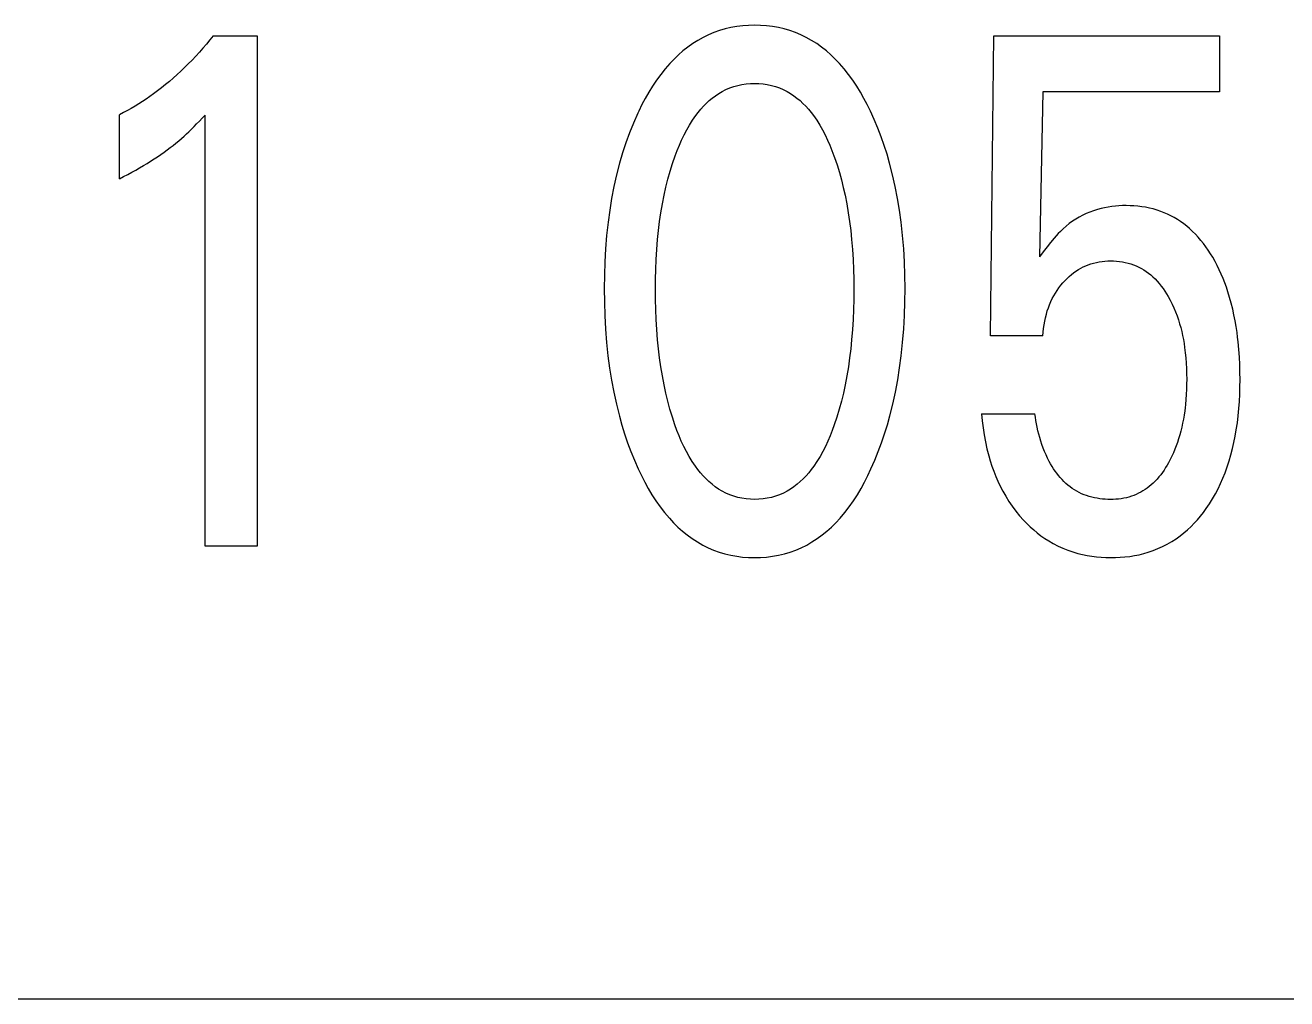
# Model space of a CAD drawing. Extents: x 0 to 420, y 0 to 297.
# Drawn here: x 182.835 to 187.014, y 180.968 to 184.194 of the extents above; entities that cross this region are included whole.
import ezdxf

# ---------------------------------------------------------------- set-up
doc = ezdxf.new("R2010")
doc.units = 0
doc.header["$LTSCALE"] = 23.1
doc.layers.add('10000_FRONT', color=7, linetype='CONTINUOUS')

msp = doc.modelspace()

# ---------------------------------------------------------------- linework, layer by layer
at = {"layer": '10000_FRONT', "color": 7, "linetype": 'CONTINUOUS'}
for p, q in [((185.2314, 184.1932), (185.2117, 184.1918)), ((185.2511, 184.1937), (185.2314, 184.1932)), ((185.2709, 184.1933), (185.2511, 184.1937)), ((185.2907, 184.1918), (185.2709, 184.1933)), ((183.4574, 184.1588), (183.4463, 184.1449)), ((183.4574, 184.1588), (183.6039, 184.1588)), ((183.6039, 184.1588), (183.6039, 182.4684)), ((185.0803, 184.1534), (185.0629, 184.1436)), ((185.0982, 184.1621), (185.0803, 184.1534)), ((185.1163, 184.1696), (185.0982, 184.1621)), ((185.1348, 184.1761), (185.1163, 184.1696)), ((185.1536, 184.1815), (185.1348, 184.1761)), ((185.1728, 184.186), (185.1536, 184.1815)), ((185.1922, 184.1894), (185.1728, 184.186)), ((185.2117, 184.1918), (185.1922, 184.1894)), ((185.3103, 184.1894), (185.2907, 184.1918)), ((185.3297, 184.186), (185.3103, 184.1894)), ((185.3489, 184.1816), (185.3297, 184.186)), ((185.3678, 184.1761), (185.3489, 184.1816)), ((185.3863, 184.1697), (185.3678, 184.1761)), ((185.4045, 184.1621), (185.3863, 184.1697)), ((185.4224, 184.1534), (185.4045, 184.1621)), ((185.4398, 184.1436), (185.4224, 184.1534)), ((186.0322, 183.1648), (186.0432, 184.1588)), ((186.0432, 184.1588), (186.7913, 184.1588)), ((186.7913, 184.1588), (186.7913, 183.9732)), ((183.4236, 184.1177), (183.4119, 184.1044)), ((183.4351, 184.1312), (183.4236, 184.1177)), ((183.4463, 184.1449), (183.4351, 184.1312)), ((185.0297, 184.1213), (185.0139, 184.1088)), ((185.046, 184.1329), (185.0297, 184.1213)), ((185.0629, 184.1436), (185.046, 184.1329)), ((185.4567, 184.1329), (185.4398, 184.1436)), ((185.4731, 184.1213), (185.4567, 184.1329)), ((185.4888, 184.1089), (185.4731, 184.1213)), ((185.504, 184.0957), (185.4888, 184.1089)), ((183.3877, 184.0784), (183.3753, 184.0657)), ((183.3999, 184.0913), (183.3877, 184.0784)), ((183.4119, 184.1044), (183.3999, 184.0913)), ((184.9703, 184.0674), (184.9547, 184.0495)), ((184.9842, 184.0818), (184.9703, 184.0674)), ((184.9988, 184.0957), (184.9842, 184.0818)), ((185.0139, 184.1088), (184.9988, 184.0957)), ((185.5185, 184.0818), (185.504, 184.0957)), ((185.5324, 184.0674), (185.5185, 184.0818)), ((185.5479, 184.0495), (185.5324, 184.0674)), ((183.3381, 184.03), (183.3255, 184.0187)), ((183.3505, 184.0415), (183.3381, 184.03)), ((183.3627, 184.0532), (183.3505, 184.0415)), ((183.3753, 184.0657), (183.3627, 184.0532)), ((184.94, 184.031), (184.9261, 184.0119)), ((184.9547, 184.0495), (184.94, 184.031)), ((185.5626, 184.031), (185.5479, 184.0495)), ((185.5764, 184.0119), (185.5626, 184.031)), ((183.2865, 183.9864), (183.2731, 183.9761)), ((183.2997, 183.9969), (183.2865, 183.9864)), ((183.3127, 184.0077), (183.2997, 183.9969)), ((183.3255, 184.0187), (183.3127, 184.0077)), ((184.913, 183.9923), (184.9006, 183.9721)), ((184.9261, 184.0119), (184.913, 183.9923)), ((185.1562, 183.9805), (185.169, 183.9859)), ((185.169, 183.9859), (185.1822, 183.9905)), ((185.1822, 183.9905), (185.1956, 183.9942)), ((185.1956, 183.9942), (185.2093, 183.9972)), ((185.2093, 183.9972), (185.2231, 183.9993)), ((185.2231, 183.9993), (185.2371, 184.0005)), ((185.2371, 184.0005), (185.2511, 184.001)), ((185.2511, 184.001), (185.2652, 184.0005)), ((185.2652, 184.0005), (185.2791, 183.9993)), ((185.2791, 183.9993), (185.293, 183.9972)), ((185.293, 183.9972), (185.3067, 183.9942)), ((185.3067, 183.9942), (185.3201, 183.9905)), ((185.3201, 183.9905), (185.3333, 183.9859)), ((185.3333, 183.9859), (185.3461, 183.9805)), ((185.5895, 183.9923), (185.5764, 184.0119)), ((185.6018, 183.9721), (185.5895, 183.9923)), ((183.2357, 183.9493), (183.2236, 183.9412)), ((183.2477, 183.9575), (183.2357, 183.9493)), ((183.2596, 183.966), (183.2477, 183.9575)), ((183.2731, 183.9761), (183.2596, 183.966)), ((184.889, 183.9515), (184.8779, 183.9306)), ((184.9006, 183.9721), (184.889, 183.9515)), ((185.091, 183.9347), (185.1007, 183.9438)), ((185.1007, 183.9438), (185.1109, 183.9523)), ((185.1109, 183.9523), (185.1214, 183.9603)), ((185.1214, 183.9603), (185.1324, 183.9676)), ((185.1324, 183.9676), (185.1438, 183.9743)), ((185.1438, 183.9743), (185.1562, 183.9805)), ((185.3461, 183.9805), (185.3585, 183.9743)), ((185.3585, 183.9743), (185.3699, 183.9676)), ((185.3699, 183.9676), (185.3809, 183.9603)), ((185.3809, 183.9603), (185.3914, 183.9523)), ((185.3914, 183.9523), (185.4016, 183.9438)), ((185.4016, 183.9438), (185.4113, 183.9347)), ((185.6134, 183.9515), (185.6018, 183.9721)), ((185.6244, 183.9306), (185.6134, 183.9515)), ((186.2053, 183.9732), (186.1952, 183.4263)), ((186.7913, 183.9732), (186.2053, 183.9732)), ((183.1608, 183.9041), (183.1479, 183.8973)), ((183.1736, 183.9111), (183.1608, 183.9041)), ((183.1863, 183.9183), (183.1736, 183.9111)), ((183.1989, 183.9257), (183.1863, 183.9183)), ((183.2113, 183.9334), (183.1989, 183.9257)), ((183.2236, 183.9412), (183.2113, 183.9334)), ((184.8639, 183.9019), (184.8497, 183.8697)), ((184.8675, 183.9094), (184.8639, 183.9019)), ((184.8779, 183.9306), (184.8675, 183.9094)), ((185.0562, 183.8944), (185.0643, 183.905)), ((185.0643, 183.905), (185.0728, 183.9153)), ((185.0728, 183.9153), (185.0817, 183.9252)), ((185.0817, 183.9252), (185.091, 183.9347)), ((185.4113, 183.9347), (185.4206, 183.9252)), ((185.4206, 183.9252), (185.4295, 183.9153)), ((185.4295, 183.9153), (185.438, 183.905)), ((185.438, 183.905), (185.4461, 183.8944)), ((185.6348, 183.9094), (185.6244, 183.9306)), ((185.6475, 183.8814), (185.6348, 183.9094)), ((183.1479, 183.6853), (183.1479, 183.8973)), ((183.3945, 183.858), (183.403, 183.8667)), ((183.403, 183.8667), (183.4124, 183.8764)), ((183.4124, 183.8764), (183.4216, 183.8862)), ((183.4216, 183.8862), (183.4308, 183.8961)), ((183.4308, 182.4684), (183.4308, 183.8961)), ((184.8497, 183.8697), (184.8366, 183.8371)), ((185.0261, 183.8468), (185.0354, 183.8631)), ((185.0354, 183.8631), (185.0454, 183.879)), ((185.0454, 183.879), (185.0562, 183.8944)), ((185.4461, 183.8944), (185.4569, 183.879)), ((185.4569, 183.879), (185.4669, 183.8631)), ((185.4669, 183.8631), (185.4762, 183.8468)), ((185.6594, 183.8531), (185.6475, 183.8814)), ((183.3437, 183.8111), (183.353, 183.819)), ((183.353, 183.819), (183.3611, 183.8262)), ((183.3611, 183.8262), (183.3692, 183.8335)), ((183.3692, 183.8335), (183.3771, 183.841)), ((183.3771, 183.841), (183.3858, 183.8494)), ((183.3858, 183.8494), (183.3945, 183.858)), ((184.8366, 183.8371), (184.8246, 183.8041)), ((185.0094, 183.8133), (185.0175, 183.8302)), ((185.0175, 183.8302), (185.0261, 183.8468)), ((185.4762, 183.8468), (185.4848, 183.8302)), ((185.4848, 183.8302), (185.4929, 183.8133)), ((185.6704, 183.8245), (185.6594, 183.8531)), ((185.6805, 183.7956), (185.6704, 183.8245)), ((183.2956, 183.7736), (183.3054, 183.7808)), ((183.3054, 183.7808), (183.3152, 183.7882)), ((183.3152, 183.7882), (183.3248, 183.7957)), ((183.3248, 183.7957), (183.3343, 183.8033)), ((183.3343, 183.8033), (183.3437, 183.8111)), ((184.8246, 183.8041), (184.8137, 183.7707)), ((184.9883, 183.7612), (184.9949, 183.7787)), ((184.9949, 183.7787), (185.0019, 183.7961)), ((185.0019, 183.7961), (185.0094, 183.8133)), ((185.4929, 183.8133), (185.5004, 183.7961)), ((185.5004, 183.7961), (185.5074, 183.7787)), ((185.5074, 183.7787), (185.5139, 183.7612)), ((185.6898, 183.7664), (185.6805, 183.7956)), ((183.2272, 183.7291), (183.2389, 183.7361)), ((183.2389, 183.7361), (183.2504, 183.7433)), ((183.2504, 183.7433), (183.2619, 183.7506)), ((183.2619, 183.7506), (183.2732, 183.7581)), ((183.2732, 183.7581), (183.2845, 183.7658)), ((183.2845, 183.7658), (183.2956, 183.7736)), ((184.8039, 183.737), (184.7939, 183.6983)), ((184.8137, 183.7707), (184.8039, 183.737)), ((184.9715, 183.7098), (184.9795, 183.7356)), ((184.9795, 183.7356), (184.9883, 183.7612)), ((185.5139, 183.7612), (185.516, 183.7554)), ((185.516, 183.7554), (185.5243, 183.7309)), ((185.6984, 183.737), (185.6898, 183.7664)), ((185.7084, 183.6983), (185.6984, 183.737)), ((183.1479, 183.6853), (183.1612, 183.6923)), ((183.1612, 183.6923), (183.1746, 183.6993)), ((183.1746, 183.6993), (183.1879, 183.7066)), ((183.1879, 183.7066), (183.2011, 183.7139)), ((183.2011, 183.7139), (183.2142, 183.7214)), ((183.2142, 183.7214), (183.2272, 183.7291)), ((184.7939, 183.6983), (184.7851, 183.6593)), ((184.9642, 183.6838), (184.9715, 183.7098)), ((185.5243, 183.7309), (185.5318, 183.7062)), ((185.5318, 183.7062), (185.5387, 183.6814)), ((185.7172, 183.6593), (185.7084, 183.6983)), ((184.7851, 183.6593), (184.7776, 183.62)), ((184.9517, 183.6312), (184.9576, 183.6576)), ((184.9576, 183.6576), (184.9642, 183.6838)), ((185.5387, 183.6814), (185.5449, 183.6564)), ((185.5449, 183.6564), (185.5506, 183.6312)), ((185.7247, 183.62), (185.7172, 183.6593)), ((184.7776, 183.62), (184.7711, 183.5806)), ((184.9459, 183.602), (184.9517, 183.6312)), ((185.5506, 183.6312), (185.5564, 183.602)), ((185.7312, 183.5806), (185.7247, 183.62)), ((184.7711, 183.5806), (184.7657, 183.541)), ((184.9365, 183.5431), (184.9409, 183.5726)), ((184.9409, 183.5726), (184.9459, 183.602)), ((185.5564, 183.602), (185.5614, 183.5726)), ((185.5614, 183.5726), (185.5658, 183.5431)), ((185.7365, 183.541), (185.7312, 183.5806)), ((186.3497, 183.5698), (186.3379, 183.5642)), ((186.3617, 183.5748), (186.3497, 183.5698)), ((186.3739, 183.5793), (186.3617, 183.5748)), ((186.3864, 183.5832), (186.3739, 183.5793)), ((186.399, 183.5866), (186.3864, 183.5832)), ((186.4106, 183.5892), (186.399, 183.5866)), ((186.4223, 183.5914), (186.4106, 183.5892)), ((186.4341, 183.5932), (186.4223, 183.5914)), ((186.446, 183.5945), (186.4341, 183.5932)), ((186.4579, 183.5954), (186.446, 183.5945)), ((186.4698, 183.596), (186.4579, 183.5954)), ((186.4818, 183.5961), (186.4698, 183.596)), ((186.4948, 183.5959), (186.4818, 183.5961)), ((186.5077, 183.5952), (186.4948, 183.5959)), ((186.5206, 183.5941), (186.5077, 183.5952)), ((186.5335, 183.5926), (186.5206, 183.5941)), ((186.5463, 183.5905), (186.5335, 183.5926)), ((186.559, 183.5879), (186.5463, 183.5905)), ((186.5716, 183.5849), (186.559, 183.5879)), ((186.584, 183.5813), (186.5716, 183.5849)), ((186.5962, 183.5771), (186.584, 183.5813)), ((186.6078, 183.5726), (186.5962, 183.5771)), ((186.6192, 183.5676), (186.6078, 183.5726)), ((186.6303, 183.5621), (186.6192, 183.5676)), ((184.7657, 183.541), (184.761, 183.4972)), ((184.9328, 183.5135), (184.9365, 183.5431)), ((185.5658, 183.5431), (185.5695, 183.5135)), ((185.7413, 183.4972), (185.7365, 183.541)), ((186.2832, 183.5283), (186.2734, 183.5196)), ((186.2935, 183.5364), (186.2832, 183.5283)), ((186.3041, 183.5442), (186.2935, 183.5364)), ((186.3151, 183.5514), (186.3041, 183.5442)), ((186.3263, 183.5581), (186.3151, 183.5514)), ((186.3379, 183.5642), (186.3263, 183.5581)), ((186.6413, 183.5562), (186.6303, 183.5621)), ((186.6519, 183.5498), (186.6413, 183.5562)), ((186.6623, 183.543), (186.6519, 183.5498)), ((186.6725, 183.5357), (186.6623, 183.543)), ((186.6823, 183.5281), (186.6725, 183.5357)), ((186.6918, 183.5201), (186.6823, 183.5281)), ((184.761, 183.4972), (184.7574, 183.4534)), ((184.927, 183.4509), (184.9297, 183.4838)), ((184.9297, 183.4838), (184.9328, 183.5135)), ((185.5695, 183.5135), (185.5725, 183.4838)), ((185.5725, 183.4838), (185.5753, 183.4509)), ((185.7449, 183.4534), (185.7413, 183.4972)), ((186.2428, 183.4878), (186.2312, 183.4739)), ((186.2496, 183.4956), (186.2428, 183.4878)), ((186.2566, 183.5032), (186.2496, 183.4956)), ((186.2639, 183.5106), (186.2566, 183.5032)), ((186.2734, 183.5196), (186.2639, 183.5106)), ((186.7018, 183.5109), (186.6918, 183.5201)), ((186.7115, 183.5013), (186.7018, 183.5109)), ((186.7207, 183.4913), (186.7115, 183.5013)), ((186.7296, 183.481), (186.7207, 183.4913)), ((184.7574, 183.4534), (184.755, 183.4094)), ((184.925, 183.418), (184.927, 183.4509)), ((185.5753, 183.4509), (185.5773, 183.418)), ((185.7473, 183.4094), (185.7449, 183.4534)), ((186.2074, 183.4431), (186.1952, 183.4263)), ((186.2199, 183.4597), (186.2074, 183.4431)), ((186.2312, 183.4739), (186.2199, 183.4597)), ((186.738, 183.4703), (186.7296, 183.481)), ((186.7462, 183.4594), (186.738, 183.4703)), ((186.7539, 183.4481), (186.7462, 183.4594)), ((186.7613, 183.4367), (186.7539, 183.4481)), ((184.755, 183.4094), (184.7535, 183.3654)), ((184.9235, 183.385), (184.925, 183.418)), ((185.5773, 183.418), (185.5788, 183.385)), ((185.7488, 183.3654), (185.7473, 183.4094)), ((186.3479, 183.3967), (186.3564, 183.4001)), ((186.3564, 183.4001), (186.3651, 183.4032)), ((186.3651, 183.4032), (186.3738, 183.4058)), ((186.3738, 183.4058), (186.3831, 183.408)), ((186.3831, 183.408), (186.3925, 183.4099)), ((186.3925, 183.4099), (186.4019, 183.4112)), ((186.4019, 183.4112), (186.4114, 183.4122)), ((186.4114, 183.4122), (186.4209, 183.4128)), ((186.4209, 183.4128), (186.4305, 183.413)), ((186.4305, 183.413), (186.4402, 183.4128)), ((186.4402, 183.4128), (186.4499, 183.4122)), ((186.4499, 183.4122), (186.4596, 183.4113)), ((186.4596, 183.4113), (186.4692, 183.4099)), ((186.4692, 183.4099), (186.4787, 183.4081)), ((186.4787, 183.4081), (186.4882, 183.4058)), ((186.4882, 183.4058), (186.4975, 183.4031)), ((186.4975, 183.4031), (186.5066, 183.3999)), ((186.5066, 183.3999), (186.5153, 183.3963)), ((186.7684, 183.425), (186.7613, 183.4367)), ((186.7761, 183.4114), (186.7684, 183.425)), ((186.7834, 183.3976), (186.7761, 183.4114)), ((184.7535, 183.3654), (184.753, 183.3214)), ((184.9227, 183.352), (184.9235, 183.385)), ((185.5788, 183.385), (185.5796, 183.352)), ((185.7493, 183.3214), (185.7488, 183.3654)), ((186.2861, 183.3547), (186.2931, 183.3612)), ((186.2931, 183.3612), (186.3003, 183.3675)), ((186.3003, 183.3675), (186.3078, 183.3734)), ((186.3078, 183.3734), (186.3155, 183.3789)), ((186.3155, 183.3789), (186.3235, 183.3841)), ((186.3235, 183.3841), (186.3314, 183.3887)), ((186.3314, 183.3887), (186.3396, 183.3929)), ((186.3396, 183.3929), (186.3479, 183.3967)), ((186.5153, 183.3963), (186.5238, 183.3924)), ((186.5238, 183.3924), (186.5321, 183.388)), ((186.5321, 183.388), (186.5402, 183.3832)), ((186.5402, 183.3832), (186.5481, 183.3781)), ((186.5481, 183.3781), (186.5557, 183.3725)), ((186.5557, 183.3725), (186.563, 183.3667)), ((186.563, 183.3667), (186.5701, 183.3605)), ((186.5701, 183.3605), (186.5776, 183.3533)), ((186.7903, 183.3835), (186.7834, 183.3976)), ((186.7967, 183.3693), (186.7903, 183.3835)), ((186.8028, 183.3549), (186.7967, 183.3693)), ((184.753, 183.3214), (184.7535, 183.2767)), ((184.9224, 183.319), (184.9227, 183.352)), ((184.9227, 183.2855), (184.9224, 183.319)), ((185.5796, 183.352), (185.5799, 183.319)), ((185.5799, 183.319), (185.5796, 183.2855)), ((185.7488, 183.2768), (185.7493, 183.3214)), ((186.2476, 183.3066), (186.2532, 183.3154)), ((186.2532, 183.3154), (186.2593, 183.3239)), ((186.2593, 183.3239), (186.2657, 183.3322)), ((186.2657, 183.3322), (186.2724, 183.3402)), ((186.2724, 183.3402), (186.2794, 183.3479)), ((186.2794, 183.3479), (186.2861, 183.3547)), ((186.5776, 183.3533), (186.5848, 183.3458)), ((186.5848, 183.3458), (186.5916, 183.3379)), ((186.5916, 183.3379), (186.598, 183.3297)), ((186.598, 183.3297), (186.6042, 183.3213)), ((186.6042, 183.3213), (186.6101, 183.3127)), ((186.8085, 183.3404), (186.8028, 183.3549)), ((186.8138, 183.3257), (186.8085, 183.3404)), ((186.8188, 183.3109), (186.8138, 183.3257)), ((184.7535, 183.2767), (184.7549, 183.2319)), ((184.9235, 183.2521), (184.9227, 183.2855)), ((185.5796, 183.2855), (185.5788, 183.2521)), ((185.7474, 183.2322), (185.7488, 183.2768)), ((186.2281, 183.2679), (186.2324, 183.278)), ((186.2324, 183.278), (186.2372, 183.2879)), ((186.2372, 183.2879), (186.2423, 183.2976)), ((186.2423, 183.2976), (186.2476, 183.3066)), ((186.6101, 183.3127), (186.6157, 183.3039)), ((186.6157, 183.3039), (186.621, 183.2949)), ((186.621, 183.2949), (186.6278, 183.2825)), ((186.6278, 183.2825), (186.6341, 183.2699)), ((186.8246, 183.2919), (186.8188, 183.3109)), ((186.8298, 183.2728), (186.8246, 183.2919)), ((184.7549, 183.2319), (184.7573, 183.1873)), ((184.9249, 183.2186), (184.9235, 183.2521)), ((185.5788, 183.2521), (185.5774, 183.2186)), ((185.745, 183.1876), (185.7474, 183.2322)), ((186.2145, 183.2248), (186.2176, 183.2366)), ((186.2176, 183.2366), (186.2207, 183.2471)), ((186.2207, 183.2471), (186.2242, 183.2576)), ((186.2242, 183.2576), (186.2281, 183.2679)), ((186.6341, 183.2699), (186.64, 183.257)), ((186.64, 183.257), (186.6455, 183.244)), ((186.6455, 183.244), (186.6505, 183.2308)), ((186.8346, 183.2535), (186.8298, 183.2728)), ((186.8389, 183.2342), (186.8346, 183.2535)), ((186.8427, 183.2147), (186.8389, 183.2342)), ((184.9269, 183.1852), (184.9249, 183.2186)), ((185.5774, 183.2186), (185.5753, 183.1852)), ((186.2078, 183.1889), (186.2097, 183.2009)), ((186.2097, 183.2009), (186.2119, 183.2129)), ((186.2119, 183.2129), (186.2145, 183.2248)), ((186.6505, 183.2308), (186.6551, 183.2174)), ((186.6551, 183.2174), (186.659, 183.2047)), ((186.659, 183.2047), (186.6626, 183.1918)), ((186.6626, 183.1918), (186.6658, 183.1788)), ((186.846, 183.1951), (186.8427, 183.2147)), ((186.849, 183.1755), (186.846, 183.1951)), ((184.7573, 183.1873), (184.7609, 183.1427)), ((184.9296, 183.1518), (184.9269, 183.1852)), ((184.9327, 183.1217), (184.9296, 183.1518)), ((185.5726, 183.1518), (185.5696, 183.1217)), ((185.5753, 183.1852), (185.5726, 183.1518)), ((185.7414, 183.1431), (185.745, 183.1876)), ((186.2053, 183.1648), (186.0322, 183.1648)), ((186.2053, 183.1648), (186.2064, 183.1768)), ((186.2064, 183.1768), (186.2078, 183.1889)), ((186.6658, 183.1788), (186.6687, 183.1658)), ((186.6687, 183.1658), (186.6713, 183.1527)), ((186.6713, 183.1527), (186.6735, 183.1395)), ((186.851, 183.16), (186.849, 183.1755)), ((186.8528, 183.1444), (186.851, 183.16)), ((184.7609, 183.1427), (184.7655, 183.0981)), ((184.9363, 183.0916), (184.9327, 183.1217)), ((185.5696, 183.1217), (185.5659, 183.0916)), ((185.7367, 183.0987), (185.7414, 183.1431)), ((186.6735, 183.1395), (186.6755, 183.1263)), ((186.6755, 183.1263), (186.6777, 183.1089)), ((186.6777, 183.1089), (186.6794, 183.0914)), ((186.8551, 183.1194), (186.8528, 183.1444)), ((186.8569, 183.0943), (186.8551, 183.1194)), ((184.7655, 183.0981), (184.7708, 183.0579)), ((184.9406, 183.0616), (184.9363, 183.0916)), ((185.5659, 183.0916), (185.5617, 183.0616)), ((185.7315, 183.0584), (185.7367, 183.0987)), ((186.6794, 183.0914), (186.6807, 183.074)), ((186.6807, 183.074), (186.6816, 183.0565)), ((186.8581, 183.0693), (186.8569, 183.0943)), ((186.8588, 183.0441), (186.8581, 183.0693)), ((184.7708, 183.0579), (184.7772, 183.0178)), ((184.9456, 183.0318), (184.9406, 183.0616)), ((184.9513, 183.002), (184.9456, 183.0318)), ((185.5567, 183.0318), (185.551, 183.002)), ((185.5617, 183.0616), (185.5567, 183.0318)), ((185.7251, 183.0184), (185.7315, 183.0584)), ((186.6816, 183.0565), (186.6821, 183.039)), ((186.6821, 183.039), (186.6823, 183.0214)), ((186.859, 183.019), (186.8588, 183.0441)), ((184.7772, 183.0178), (184.7846, 182.9779)), ((184.9571, 182.9752), (184.9513, 183.002)), ((185.551, 183.002), (185.5451, 182.9752)), ((185.7177, 182.9785), (185.7251, 183.0184)), ((186.6817, 182.9875), (186.6809, 182.9706)), ((186.6822, 183.0045), (186.6817, 182.9875)), ((186.6823, 183.0214), (186.6822, 183.0045)), ((186.8581, 182.9713), (186.8588, 182.9952)), ((186.8588, 182.9952), (186.859, 183.019)), ((184.7846, 182.9779), (184.7932, 182.9383)), ((184.9636, 182.9485), (184.9571, 182.9752)), ((184.9708, 182.922), (184.9636, 182.9485)), ((185.5386, 182.9485), (185.5315, 182.922)), ((185.5451, 182.9752), (185.5386, 182.9485)), ((185.709, 182.9388), (185.7177, 182.9785)), ((186.6797, 182.9536), (186.6781, 182.9367)), ((186.6809, 182.9706), (186.6797, 182.9536)), ((186.8552, 182.9237), (186.8569, 182.9475)), ((186.8569, 182.9475), (186.8581, 182.9713)), ((184.7932, 182.9383), (184.8031, 182.8989)), ((184.8031, 182.8989), (184.8115, 182.8691)), ((184.9787, 182.8957), (184.9708, 182.922)), ((185.5315, 182.922), (185.5235, 182.8957)), ((185.6908, 182.8695), (185.6992, 182.8995)), ((185.6992, 182.8995), (185.709, 182.9388)), ((186.0029, 182.9058), (186.0051, 182.8826)), ((186.0029, 182.9058), (186.1796, 182.9058)), ((186.181, 182.8951), (186.1796, 182.9058)), ((186.6737, 182.9023), (186.6714, 182.889)), ((186.6756, 182.9157), (186.6737, 182.9023)), ((186.677, 182.9262), (186.6756, 182.9157)), ((186.6781, 182.9367), (186.677, 182.9262)), ((186.8501, 182.8763), (186.8529, 182.9)), ((186.8529, 182.9), (186.8552, 182.9237)), ((184.8115, 182.8691), (184.8206, 182.8395)), ((184.9874, 182.8696), (184.9787, 182.8957)), ((184.994, 182.8516), (184.9874, 182.8696)), ((185.5149, 182.8696), (185.5083, 182.8516)), ((185.5235, 182.8957), (185.5149, 182.8696)), ((185.6816, 182.8398), (185.6908, 182.8695)), ((186.0051, 182.8826), (186.0079, 182.8595)), ((186.0079, 182.8595), (186.0115, 182.8363)), ((186.1826, 182.8842), (186.181, 182.8951)), ((186.1846, 182.8731), (186.1826, 182.8842)), ((186.1868, 182.8618), (186.1846, 182.8731)), ((186.1894, 182.8504), (186.1868, 182.8618)), ((186.666, 182.8625), (186.6628, 182.8493)), ((186.6689, 182.8757), (186.666, 182.8625)), ((186.6714, 182.889), (186.6689, 182.8757)), ((186.8466, 182.8528), (186.8501, 182.8763)), ((184.8206, 182.8395), (184.8306, 182.8101)), ((185.001, 182.8337), (184.994, 182.8516)), ((185.0084, 182.816), (185.001, 182.8337)), ((185.0165, 182.7986), (185.0084, 182.816)), ((185.4938, 182.816), (185.4858, 182.7986)), ((185.5013, 182.8337), (185.4938, 182.816)), ((185.5083, 182.8516), (185.5013, 182.8337)), ((185.6716, 182.8104), (185.6816, 182.8398)), ((186.0115, 182.8363), (186.0157, 182.8133)), ((186.1923, 182.839), (186.1894, 182.8504)), ((186.1954, 182.8275), (186.1923, 182.839)), ((186.1989, 182.8159), (186.1954, 182.8275)), ((186.2028, 182.8044), (186.1989, 182.8159)), ((186.6555, 182.8233), (186.6516, 182.8117)), ((186.6593, 182.8363), (186.6555, 182.8233)), ((186.6628, 182.8493), (186.6593, 182.8363)), ((186.8389, 182.8114), (186.843, 182.832)), ((186.843, 182.832), (186.8466, 182.8528)), ((184.8306, 182.8101), (184.8414, 182.781)), ((184.8414, 182.781), (184.8531, 182.7523)), ((185.0252, 182.7815), (185.0165, 182.7986)), ((185.0345, 182.7647), (185.0252, 182.7815)), ((185.4771, 182.7815), (185.4678, 182.7647)), ((185.4858, 182.7986), (185.4771, 182.7815)), ((185.6492, 182.7524), (185.6608, 182.7812)), ((185.6608, 182.7812), (185.6716, 182.8104)), ((186.0157, 182.8133), (186.0207, 182.7904)), ((186.0207, 182.7904), (186.0265, 182.7676)), ((186.2069, 182.793), (186.2028, 182.8044)), ((186.2114, 182.7816), (186.2069, 182.793)), ((186.2163, 182.7704), (186.2114, 182.7816)), ((186.6382, 182.7774), (186.6331, 182.7662)), ((186.643, 182.7887), (186.6382, 182.7774)), ((186.6475, 182.8001), (186.643, 182.7887)), ((186.6516, 182.8117), (186.6475, 182.8001)), ((186.8289, 182.7706), (186.8342, 182.7909)), ((186.8342, 182.7909), (186.8389, 182.8114)), ((184.8531, 182.7523), (184.8656, 182.7238)), ((185.0446, 182.7484), (185.0345, 182.7647)), ((185.0554, 182.7324), (185.0446, 182.7484)), ((185.0635, 182.7216), (185.0554, 182.7324)), ((185.4469, 182.7324), (185.4388, 182.7216)), ((185.4577, 182.7484), (185.4469, 182.7324)), ((185.4678, 182.7647), (185.4577, 182.7484)), ((185.6366, 182.7238), (185.6492, 182.7524)), ((186.0265, 182.7676), (186.0315, 182.7502)), ((186.0315, 182.7502), (186.0371, 182.733)), ((186.0371, 182.733), (186.0431, 182.716)), ((186.2215, 182.7593), (186.2163, 182.7704)), ((186.227, 182.7485), (186.2215, 182.7593)), ((186.2315, 182.7403), (186.227, 182.7485)), ((186.2363, 182.7323), (186.2315, 182.7403)), ((186.2412, 182.7244), (186.2363, 182.7323)), ((186.6172, 182.7361), (186.6123, 182.728)), ((186.6219, 182.7443), (186.6172, 182.7361)), ((186.6277, 182.7552), (186.6219, 182.7443)), ((186.6331, 182.7662), (186.6277, 182.7552)), ((186.8094, 182.7106), (186.8166, 182.7304)), ((186.8166, 182.7304), (186.8231, 182.7504)), ((186.8231, 182.7504), (186.8289, 182.7706)), ((184.8656, 182.7238), (184.8761, 182.702)), ((184.8761, 182.702), (184.8871, 182.6804)), ((185.0719, 182.711), (185.0635, 182.7216)), ((185.0809, 182.7008), (185.0719, 182.711)), ((185.0902, 182.691), (185.0809, 182.7008)), ((185.0999, 182.6816), (185.0902, 182.691)), ((185.4121, 182.691), (185.4023, 182.6816)), ((185.4214, 182.7008), (185.4121, 182.691)), ((185.4303, 182.711), (185.4214, 182.7008)), ((185.4388, 182.7216), (185.4303, 182.711)), ((185.6153, 182.6804), (185.6263, 182.702)), ((185.6263, 182.702), (185.6366, 182.7238)), ((186.0431, 182.716), (186.0497, 182.6992)), ((186.0497, 182.6992), (186.0569, 182.6827)), ((186.2464, 182.7168), (186.2412, 182.7244)), ((186.2517, 182.7093), (186.2464, 182.7168)), ((186.2574, 182.7021), (186.2517, 182.7093)), ((186.2632, 182.6951), (186.2574, 182.7021)), ((186.2693, 182.6883), (186.2632, 182.6951)), ((186.2756, 182.6819), (186.2693, 182.6883)), ((186.5841, 182.6902), (186.5777, 182.6833)), ((186.5903, 182.6974), (186.5841, 182.6902)), ((186.5962, 182.7047), (186.5903, 182.6974)), ((186.6018, 182.7123), (186.5962, 182.7047)), ((186.6072, 182.7201), (186.6018, 182.7123)), ((186.6123, 182.728), (186.6072, 182.7201)), ((186.7947, 182.6754), (186.8023, 182.6929)), ((186.8023, 182.6929), (186.8094, 182.7106)), ((184.8871, 182.6804), (184.8987, 182.6591)), ((184.8987, 182.6591), (184.9111, 182.6383)), ((185.1101, 182.6728), (185.0999, 182.6816)), ((185.1207, 182.6646), (185.1101, 182.6728)), ((185.1318, 182.657), (185.1207, 182.6646)), ((185.1433, 182.6501), (185.1318, 182.657)), ((185.1557, 182.6437), (185.1433, 182.6501)), ((185.359, 182.6501), (185.3466, 182.6437)), ((185.3705, 182.657), (185.359, 182.6501)), ((185.3815, 182.6646), (185.3705, 182.657)), ((185.3922, 182.6728), (185.3815, 182.6646)), ((185.4023, 182.6816), (185.3922, 182.6728)), ((185.5914, 182.6383), (185.6037, 182.6591)), ((185.6037, 182.6591), (185.6153, 182.6804)), ((186.0569, 182.6827), (186.0646, 182.6664)), ((186.0646, 182.6664), (186.0729, 182.6504)), ((186.0729, 182.6504), (186.0827, 182.6331)), ((186.2821, 182.6757), (186.2756, 182.6819)), ((186.2889, 182.6698), (186.2821, 182.6757)), ((186.2959, 182.6642), (186.2889, 182.6698)), ((186.3032, 182.659), (186.2959, 182.6642)), ((186.3107, 182.6541), (186.3032, 182.659)), ((186.3183, 182.6497), (186.3107, 182.6541)), ((186.3261, 182.6456), (186.3183, 182.6497)), ((186.53, 182.6469), (186.5225, 182.643)), ((186.5373, 182.6511), (186.53, 182.6469)), ((186.5445, 182.6557), (186.5373, 182.6511)), ((186.5514, 182.6605), (186.5445, 182.6557)), ((186.5581, 182.6657), (186.5514, 182.6605)), ((186.5646, 182.6711), (186.5581, 182.6657)), ((186.5709, 182.6767), (186.5646, 182.6711)), ((186.5777, 182.6833), (186.5709, 182.6767)), ((186.7776, 182.6412), (186.7864, 182.6581)), ((186.7864, 182.6581), (186.7947, 182.6754)), ((184.9111, 182.6383), (184.9242, 182.618)), ((184.9242, 182.618), (184.9382, 182.5982)), ((185.1686, 182.6382), (185.1557, 182.6437)), ((185.1818, 182.6335), (185.1686, 182.6382)), ((185.1953, 182.6296), (185.1818, 182.6335)), ((185.209, 182.6266), (185.1953, 182.6296)), ((185.223, 182.6244), (185.209, 182.6266)), ((185.237, 182.6231), (185.223, 182.6244)), ((185.2511, 182.6226), (185.237, 182.6231)), ((185.2653, 182.6231), (185.2511, 182.6226)), ((185.2793, 182.6244), (185.2653, 182.6231)), ((185.2932, 182.6266), (185.2793, 182.6244)), ((185.307, 182.6296), (185.2932, 182.6266)), ((185.3205, 182.6335), (185.307, 182.6296)), ((185.3337, 182.6382), (185.3205, 182.6335)), ((185.3466, 182.6437), (185.3337, 182.6382)), ((185.5644, 182.5982), (185.5783, 182.618)), ((185.5783, 182.618), (185.5914, 182.6383)), ((186.0827, 182.6331), (186.0932, 182.6163)), ((186.0932, 182.6163), (186.1044, 182.6)), ((186.3342, 182.6418), (186.3261, 182.6456)), ((186.3424, 182.6384), (186.3342, 182.6418)), ((186.3508, 182.6353), (186.3424, 182.6384)), ((186.3593, 182.6326), (186.3508, 182.6353)), ((186.368, 182.6302), (186.3593, 182.6326)), ((186.3767, 182.6282), (186.368, 182.6302)), ((186.3856, 182.6265), (186.3767, 182.6282)), ((186.3945, 182.625), (186.3856, 182.6265)), ((186.4035, 182.624), (186.3945, 182.625)), ((186.4125, 182.6232), (186.4035, 182.624)), ((186.4215, 182.6228), (186.4125, 182.6232)), ((186.4305, 182.6226), (186.4215, 182.6228)), ((186.4393, 182.6228), (186.4305, 182.6226)), ((186.448, 182.6233), (186.4393, 182.6228)), ((186.4567, 182.6241), (186.448, 182.6233)), ((186.4653, 182.6252), (186.4567, 182.6241)), ((186.4739, 182.6267), (186.4653, 182.6252)), ((186.4824, 182.6285), (186.4739, 182.6267)), ((186.4907, 182.6307), (186.4824, 182.6285)), ((186.499, 182.6332), (186.4907, 182.6307)), ((186.5071, 182.6362), (186.499, 182.6332)), ((186.5149, 182.6394), (186.5071, 182.6362)), ((186.5225, 182.643), (186.5149, 182.6394)), ((186.7473, 182.5925), (186.758, 182.6084)), ((186.758, 182.6084), (186.7681, 182.6246)), ((186.7681, 182.6246), (186.7776, 182.6412)), ((184.9382, 182.5982), (184.953, 182.579)), ((184.953, 182.579), (184.9687, 182.5605)), ((185.534, 182.5605), (185.5497, 182.579)), ((185.5497, 182.579), (185.5644, 182.5982)), ((186.1044, 182.6), (186.1163, 182.5841)), ((186.1163, 182.5841), (186.1289, 182.5688)), ((186.1289, 182.5688), (186.1421, 182.554)), ((186.7182, 182.5555), (186.7283, 182.5675)), ((186.7283, 182.5675), (186.7381, 182.5799)), ((186.7381, 182.5799), (186.7473, 182.5925)), ((184.9687, 182.5605), (184.9826, 182.5456)), ((184.9826, 182.5456), (184.9971, 182.5313)), ((184.9971, 182.5313), (185.0123, 182.5177)), ((185.4904, 182.5177), (185.5056, 182.5313)), ((185.5056, 182.5313), (185.5201, 182.5456)), ((185.5201, 182.5456), (185.534, 182.5605)), ((186.1421, 182.554), (186.1528, 182.5428)), ((186.1528, 182.5428), (186.164, 182.532)), ((186.164, 182.532), (186.1755, 182.5217)), ((186.1755, 182.5217), (186.1874, 182.5118)), ((186.6732, 182.5118), (186.6851, 182.5221)), ((186.6851, 182.5221), (186.6966, 182.5328)), ((186.6966, 182.5328), (186.7076, 182.5439)), ((186.7076, 182.5439), (186.7182, 182.5555)), ((185.0123, 182.5177), (185.0281, 182.5049)), ((185.0281, 182.5049), (185.0445, 182.4928)), ((185.0445, 182.4928), (185.0615, 182.4817)), ((185.0615, 182.4817), (185.0791, 182.4716)), ((185.4236, 182.4716), (185.4412, 182.4817)), ((185.4412, 182.4817), (185.4582, 182.4928)), ((185.4582, 182.4928), (185.4746, 182.5049)), ((185.4746, 182.5049), (185.4904, 182.5177)), ((186.1874, 182.5118), (186.1997, 182.5023)), ((186.1997, 182.5023), (186.2124, 182.4934)), ((186.2124, 182.4934), (186.2254, 182.485)), ((186.2254, 182.485), (186.2405, 182.4762)), ((186.6179, 182.4746), (186.6326, 182.4831)), ((186.6326, 182.4831), (186.647, 182.4923)), ((186.647, 182.4923), (186.6609, 182.5022)), ((186.6609, 182.5022), (186.6732, 182.5118)), ((183.6039, 182.4684), (183.4308, 182.4684)), ((185.0791, 182.4716), (185.0972, 182.4625)), ((185.0972, 182.4625), (185.1153, 182.4548)), ((185.1153, 182.4548), (185.1339, 182.4481)), ((185.1339, 182.4481), (185.1529, 182.4425)), ((185.1529, 182.4425), (185.1722, 182.4379)), ((185.1722, 182.4379), (185.1917, 182.4344)), ((185.3108, 182.4344), (185.3303, 182.4379)), ((185.3303, 182.4379), (185.3497, 182.4425)), ((185.3497, 182.4425), (185.3687, 182.4481)), ((185.3687, 182.4481), (185.3873, 182.4548)), ((185.3873, 182.4548), (185.4055, 182.4625)), ((185.4055, 182.4625), (185.4236, 182.4716)), ((186.2405, 182.4762), (186.2561, 182.4682)), ((186.2561, 182.4682), (186.272, 182.4609)), ((186.272, 182.4609), (186.2882, 182.4544)), ((186.2882, 182.4544), (186.3048, 182.4486)), ((186.3048, 182.4486), (186.3216, 182.4437)), ((186.3216, 182.4437), (186.3368, 182.4399)), ((186.3368, 182.4399), (186.3522, 182.4368)), ((186.5093, 182.4366), (186.5247, 182.4397)), ((186.5247, 182.4397), (186.5401, 182.4435)), ((186.5401, 182.4435), (186.5552, 182.4479)), ((186.5552, 182.4479), (186.5713, 182.4535)), ((186.5713, 182.4535), (186.5872, 182.4598)), ((186.5872, 182.4598), (186.6027, 182.4668)), ((186.6027, 182.4668), (186.6179, 182.4746)), ((185.1917, 182.4344), (185.2114, 182.4319)), ((185.2114, 182.4319), (185.2312, 182.4304)), ((185.2312, 182.4304), (185.2511, 182.4299)), ((185.2511, 182.4299), (185.2711, 182.4304)), ((185.2711, 182.4304), (185.291, 182.4318)), ((185.291, 182.4318), (185.3108, 182.4344)), ((186.3522, 182.4368), (186.3677, 182.4342)), ((186.3677, 182.4342), (186.3833, 182.4323)), ((186.3833, 182.4323), (186.399, 182.431)), ((186.399, 182.431), (186.4148, 182.4301)), ((186.4148, 182.4301), (186.4305, 182.4299)), ((186.4305, 182.4299), (186.4463, 182.4301)), ((186.4463, 182.4301), (186.4622, 182.4309)), ((186.4622, 182.4309), (186.4779, 182.4322)), ((186.4779, 182.4322), (186.4936, 182.4341)), ((186.4936, 182.4341), (186.5093, 182.4366)), ((134.0601, 180.9684), (203.5601, 180.9684))]:
    msp.add_line(p, q, dxfattribs=at)

doc.saveas('drawing.dxf')
